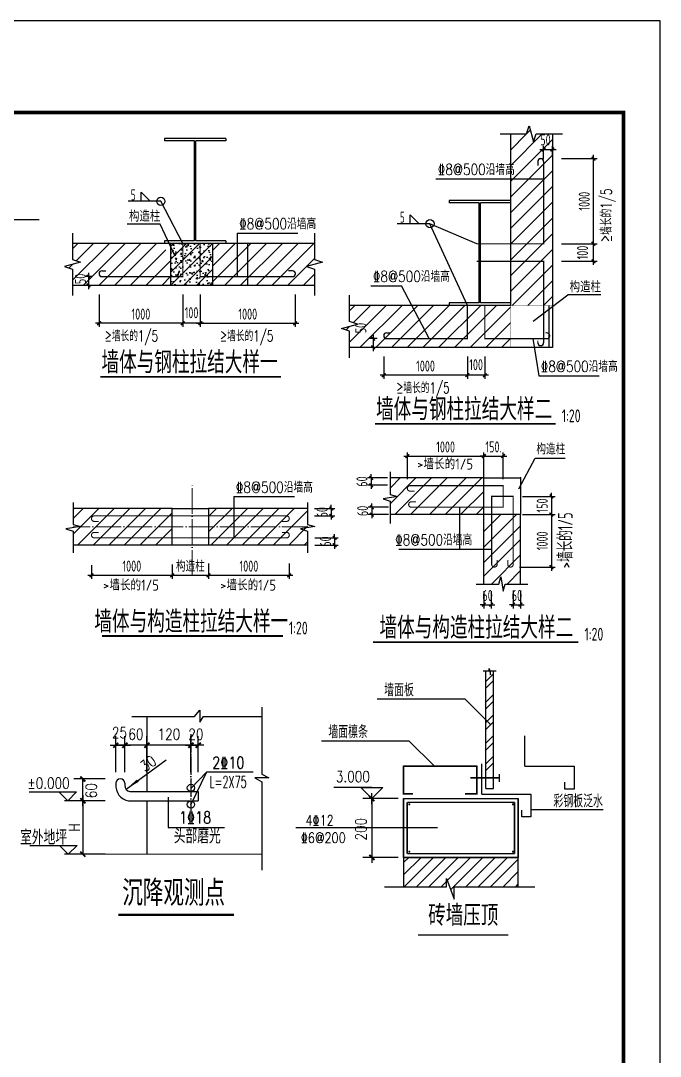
# Model space of a CAD drawing. Extents: x 40002367 to 40460080, y 192184 to 372766.
# Drawn here: x 40051510 to 40086367, y 316280 to 372766 of the extents above; entities that cross this region are included whole.
import ezdxf
from ezdxf.enums import TextEntityAlignment as Align

# ---------------------------------------------------------------- set-up
doc = ezdxf.new("R2010")
doc.units = 0
doc.header["$LTSCALE"] = 1000
doc.header["$MEASUREMENT"] = 0
doc.linetypes.add('10', pattern=[0])
doc.linetypes.add('DOTE', pattern=[2.42, 2, -0.2, 0.02, -0.2])
doc.layers.get('0').update_dxf_attribs({"linetype": 'CONTINUOUS'})
doc.layers.get('DEFPOINTS').update_dxf_attribs({"linetype": 'CONTINUOUS'})
for name, color, linetype in [('AXIS', 3, 'CONTINUOUS'), ('BD', 255, 'CONTINUOUS'), ('COLU', 7, 'CONTINUOUS'), ('CYAN', 4, 'CONTINUOUS'), ('DIM', 3, 'CONTINUOUS'), ('HATCH', 254, 'CONTINUOUS'), ('Layer2', 3, 'CONTINUOUS'), ('NUM', 7, 'CONTINUOUS'), ('PUB_DIM', 3, 'CONTINUOUS'), ('PUB_TEXT', 7, 'CONTINUOUS'), ('PUB_TITLE', 4, 'CONTINUOUS'), ('REIN', 1, 'CONTINUOUS'), ('TEXT', 7, 'CONTINUOUS'), ('THIN', 7, 'CONTINUOUS'), ('底线', 7, 'CONTINUOUS'), ('标注', 4, 'CONTINUOUS'), ('焊缝标注', 253, 'CONTINUOUS')]:
    doc.layers.add(name, color=color, linetype=linetype)
doc.styles.add('_HZS', font='txt.shx', dxfattribs={"width": 0.8, "bigfont": 'hztxt.shx'})
doc.styles.add('_HZTXT', font='txt.shx', dxfattribs={"width": 0.8, "bigfont": 'hztxt.shx'})
doc.styles.add('_TXT', font='SIMPLEX.shx', dxfattribs={"width": 0.6})
doc.styles.add('DIM_FONT', font='SIMPLEX.shx', dxfattribs={"width": 0.8})
doc.styles.add('HT', font='simhei.ttf', dxfattribs={"width": 0.7, "height": 1})
doc.styles.add('TSSD_Dimension', font='Tssdeng.shx', dxfattribs={"width": 0.7, "bigfont": 'HZTXT.SHX'})
doc.styles.add('TSSD_Label', font='Tssdeng.shx', dxfattribs={"width": 0.7, "bigfont": 'hztxt.shx'})
doc.styles.add('TSSD_REIN', font='tssdeng.shx', dxfattribs={"width": 0.7, "bigfont": 'tssdchn.shx'})
doc.styles.add('中西', font='romans.shx', dxfattribs={"width": 0.8, "height": 350, "bigfont": 'hztxt.shx'})

# ---------------------------------------------------------------- blocks, each defined once
blk = doc.blocks.new('_DIMX')
blk.add_line((-150, 0), (150, 0))
at = {"const_width": 50}
blk.add_lwpolyline([(-70, -70), (70, 70)], dxfattribs=at)
blk = doc.blocks.new('_ARROW')
blk.add_solid([(0, 0), (-1, 0.1), (-1, -0.1)])
blk = doc.blocks.new('_ArchTick')
at = {"color": 0, "linetype": 'ByBlock', "const_width": 0.4}
blk.add_lwpolyline([(-0.5, -0.5), (0.5, 0.5)], dxfattribs=at)
blk = doc.blocks.new('rtrt')
at = {"linetype": '10'}
for p, q in [((576100, 96331), (572600, 96331)), ((572600, 96331), (572600, 96191)), ((574310, 96191), (572600, 96191)), ((574310, 90471), (574310, 96191)), ((576100, 96191), (574390, 96191)), ((574390, 90471), (574390, 96191)), ((576100, 96331), (576100, 96191)), ((574310, 90471), (572600, 90471)), ((572600, 90471), (572600, 90331)), ((576100, 90331), (572600, 90331)), ((576100, 90471), (574390, 90471)), ((576100, 90471), (576100, 90331))]:
    blk.add_line(p, q, dxfattribs=at)

msp = doc.modelspace()

# ---------------------------------------------------------------- hatches: boundary and pattern name
at = {"linetype": '10'}
h = msp.add_hatch(dxfattribs=at)
h.set_pattern_fill('ANSI31', color=256, scale=190.905, style=0)
h.set_pattern_definition([(45, (38963743.9, 175308.54), (-428.59395, 428.59395), [])])
h.paths.add_polyline_path([(40076052, 355422.9), (40076052, 357236.5), (40072622.4, 357236.5), (40073977.1, 355422.9)], flags=16)
h.paths.add_polyline_path([(40077006.5, 355422.9), (40078196, 355422.9), (40078196, 357236.5), (40077006.5, 357236.5)], flags=17)
h.paths.add_polyline_path([(40080009.6, 357236.5), (40080009.6, 359643.4), (40078196, 359643.4), (40078196, 357236.5)], flags=17)
h.paths.add_polyline_path([(40080009.6, 365876.2), (40078196, 365876.2), (40078196, 360598), (40080009.6, 360598)], flags=17)
h.paths.add_polyline_path([(40067618.1, 355516.5), (40067618.1, 356486.7), (40068620.4, 356486.7), (40068620.4, 355516.5)], flags=24)
h.paths.add_polyline_path([(40079089.3, 369176.6), (40080059.5, 369176.6), (40080059.5, 368174.3), (40079089.3, 368174.3)], flags=24)
h.paths.add_polyline_path([(40069424.9, 355831), (40069424.9, 354945.6), (40078196, 354945.6), (40078196, 355422.9), (40077006.5, 355422.9), (40077006.5, 357236.5), (40076052, 357236.5), (40076052, 355422.9), (40073977.1, 355422.9), (40072622.4, 357236.5), (40069424.9, 357236.5), (40069424.9, 356351), (40069864.9, 356211), (40068984.9, 355971)])
h.paths.add_polyline_path([(40079081.4, 366592.1), (40078196, 366592.1), (40078196, 365876.2), (40080009.6, 365876.2), (40080009.6, 360598), (40078196, 360598), (40078196, 359643.4), (40080009.6, 359643.4), (40080009.6, 357236.5), (40080486.9, 357236.5), (40080486.9, 366592.1), (40079601.4, 366592.1), (40079461.4, 366152.1), (40079221.4, 367032.1)])
h = msp.add_hatch(dxfattribs=at)
h.set_pattern_fill('ANSI31', color=256, scale=190.905, style=0)
h.set_pattern_definition([(45, (38964936.36, 178692.16), (-428.59395, 428.59395), [])])
h.paths.add_polyline_path([(40063884.9, 358329.2), (40063707.7, 358806.5), (40061960.3, 358806.5), (40061960.3, 358329.2)], flags=16)
h.paths.add_polyline_path([(40051907.5, 358900.1), (40051907.5, 359870.3), (40052909.7, 359870.3), (40052909.7, 358900.1)], flags=24)
h.paths.add_polyline_path([(40054330.3, 359214.7), (40054330.3, 358329.2), (40059669.5, 358329.2), (40059669.5, 360109), (40058915.4, 360620.1), (40054330.3, 360620.1), (40054330.3, 359734.7), (40054770.3, 359594.7), (40053890.3, 359354.7)])
h.paths.add_polyline_path([(40067517.9, 358329.2), (40067517.9, 359214.7), (40067077.9, 359354.7), (40067957.9, 359594.7), (40067517.9, 359734.7), (40067517.9, 360620.1), (40061960.3, 360620.1), (40061960.3, 358806.5), (40063707.7, 358806.5), (40063884.9, 358329.2)])
h = msp.add_hatch()
h.set_pattern_fill('ANSI31', color=256, scale=300, style=0)
h.set_pattern_definition([(45, (30231735.37, -2021568.34), (-336.759605, 336.759605), [])])
h.paths.add_polyline_path([(40072375.3, 327127.7), (40072375.3, 325528.6), (40074720.7, 325528.6), (40074720.7, 325969.1), (40075128.4, 324849), (40075128.4, 325528.6), (40078625.3, 325528.6), (40078625.3, 327127.7)])
at = {"layer": 'HATCH'}
h = msp.add_hatch(dxfattribs=at)
h.set_pattern_fill('ARMORED', color=256, scale=100, style=0)
h.set_pattern_definition([(50, (38660764.3, 1188929.2), (717.26018, -62.75213), [75, -825]), (355, (38660764.3, 1188929.2), (-138.75133, 752.19213), [60, -660]), (100.4514, (38660824.1, 1188923.96), (578.50938, 689.43954), [63.7402, -701.1421]), (46.1842, (38660764.3, 1189129.2), (1067.24105, -165.519), [112.5, -1237.5]), (96.6356, (38660853.3, 1189115.4), (934.6627, 974.1179), [95.6103, -1051.713]), (351.1842, (38660764.3, 1189129.2), (934.66195, 974.1186), [90, -990]), (21, (38660864.3, 1189079.2), (596.90705, -402.6189), [75, -825]), (326, (38660864.3, 1189079.2), (243.31533, 725.15005), [60, -660]), (71.4514, (38660914.06, 1189045.64), (840.22263, 322.5305), [63.7402, -701.1421]), (37.5, (38660764.32, 1188929.2), (12.159855, 332.893854), [0, -652, 0, -670, 0, -662.5]), (7.5, (38660764.3, 1188929.2), (263.06954, 394.41171), [0, -382, 0, -637, 0, -252.5]), (327.5, (38660541.32, 1188929.2), (533.822436, -22.55487), [0, -250, 0, -780, 0, -1035]), (317.5, (38660441.3, 1188929.2), (583.18617, 100.10498), [0, -325, 0, -518, 0, -735]), (45, (38660764.3, 1188929.2), (-353.55339, 353.55339), [])])
h.paths.add_polyline_path([(40059669.5, 360620.1), (40059669.5, 358329.2), (40061960.3, 358329.2), (40061960.3, 360620.1)])
at = {"layer": 'Layer2'}
h = msp.add_hatch(dxfattribs=at)
h.set_pattern_fill('ANSI32', color=256, scale=83.333333, style=0)
h.set_pattern_definition([(45, (40329991.05, 212687.2), (-561.266, 561.266), []), (45, (40330365.2, 212687.2), (-561.266, 561.266), [])])
h.paths.add_polyline_path([(40077278, 337296.7), (40077116.2, 337296.7), (40077116.2, 337094.5), (40077042.1, 337427.6), (40077042.1, 337296.7), (40076858.7, 337296.7), (40076858.7, 331465.6), (40077278, 331465.6)])

# ---------------------------------------------------------------- linework, layer by layer
at = {"linetype": '10'}
for p, q in [((40078196, 366592.1), (40078196, 357236.5)), ((40080486.9, 366592.1), (40080486.9, 354945.6)), ((40067517.9, 360620.1), (40054330.3, 360620.1)), ((40059669.5, 360620.1), (40059669.5, 358329.2)), ((40061960.3, 360620.1), (40061960.3, 358329.2)), ((40063870.2, 360620.1), (40063870.2, 358329.2)), ((40055940.3, 359125.7), (40056155.9, 359125.7)), ((40055940.3, 359125.7), (40056155.9, 359125.7)), ((40066321.8, 359125.7), (40066106.2, 359125.7)), ((40066321.8, 359125.7), (40066106.2, 359125.7)), ((40067517.9, 358329.2), (40054330.3, 358329.2)), ((40078196, 357236.5), (40069424.9, 357236.5)), ((40080286.9, 357236.5), (40080286.9, 354945.6)), ((40080486.9, 354945.6), (40069424.9, 354945.6))]:
    msp.add_line(p, q, dxfattribs=at)
for p, q in [((40044995.4, 361920.5), (40052511.5, 361920.5)), ((40076375.3, 332095.9), (40072375.3, 332095.9)), ((40072375.3, 330595.9), (40072375.3, 332095.9)), ((40076375.3, 330595.9), (40076375.3, 332095.9)), ((40054895.2, 330216.9), (40054895.2, 331404.8)), ((40072875.3, 330595.9), (40072375.3, 330595.9)), ((40075875.3, 330595.9), (40076375.3, 330595.9)), ((40054395.2, 330216.9), (40053896, 330216.9)), ((40072375.3, 330335), (40072375.3, 325528.6)), ((40072375.3, 330335), (40078625.3, 330335)), ((40078625.3, 325528.6), (40078625.3, 330335)), ((40054395.2, 327305), (40053896, 327305)), ((40054895.2, 327605), (40054895.2, 327305)), ((40072375.3, 327127.7), (40078625.3, 327127.7)), ((40073168.8, 322896.9), (40077500.6, 322896.9))]:
    msp.add_line(p, q)
at = {"color": 3, "linetype": 'ByBlock'}
for p, q in [((40056114.3, 331404.8), (40054395.2, 331404.8)), ((40054895.2, 331402.8), (40054895.2, 331242.8)), ((40056114.3, 330216.9), (40054395.2, 330216.9)), ((40056114.3, 330216.9), (40054395.2, 330216.9)), ((40054895.2, 330218.9), (40054895.2, 330378.9)), ((40054895.2, 330214.9), (40054895.2, 327307)), ((40056114.3, 327305), (40054395.2, 327305))]:
    msp.add_line(p, q, dxfattribs=at)
at = {"linetype": '10', "const_width": 19.1}
for points in [[(40059669.5, 360620.1), (40059669.5, 358329.2), (40061960.3, 358329.2), (40061960.3, 360620.1), (40059669.5, 360620.1)], [(40078196, 357236.5), (40078196, 354945.6), (40080486.9, 354945.6), (40080486.9, 357236.5), (40078196, 357236.5)]]:
    msp.add_lwpolyline(points, dxfattribs=at)
for points, const_width in [([(40055035.2, 331264.8), (40054755.2, 331544.8)], 100), ([(40054755.2, 327445), (40055035.2, 327165)], 100), ([(40056834.7, 323994.6), (40063137.7, 323994.6)], 120)]:
    msp.add_lwpolyline(points, dxfattribs=dict(const_width=const_width))
at = {"linetype": '10'}
for centre, start, end in [((40055940.3, 358966.1), 90, 270), ((40080180.8, 355582.5), 270, 90)]:
    msp.add_arc(centre, 159.6, start, end, dxfattribs=at)
at = {"layer": 'AXIS', "linetype": 'DOTE', "lineweight": 5, "ltscale": 0.7}
for p, q in [((40060852.8, 342486.3), (40060852.8, 347476.1)), ((40067147.2, 345156.1), (40054365.9, 345156.1))]:
    msp.add_line(p, q, dxfattribs=at)
at = {"layer": 'BD', "const_width": 56.2}
for points in [[(40072658.6, 330023.6, 1), (40072714.9, 330023.6, 1)], [(40078309.9, 330023.6, 1), (40078366.2, 330023.6, 1)], [(40072658.6, 327439.2, 1), (40072714.9, 327439.2, 1)], [(40078309.9, 327439.2, 1), (40078366.2, 327439.2, 1)]]:
    msp.add_lwpolyline(points, format="xyb", close=True, dxfattribs=at)
at = {"layer": 'COLU', "linetype": 'ByBlock'}
for p, q in [((40063308.8, 361180.8), (40063308.8, 358806.5)), ((40063126.9, 346809.3), (40063126.9, 344556.1)), ((40075422.6, 346193.4), (40075422.6, 343940.3))]:
    msp.add_line(p, q, dxfattribs=at)
at = {"layer": 'CYAN'}
for p, q in [((40076708.7, 337296.7), (40077042.1, 337296.7)), ((40076858.7, 330880.4), (40076858.7, 337296.7)), ((40077042.1, 337296.7), (40077042.1, 337427.6)), ((40077042.1, 337427.6), (40077116.2, 337094.5)), ((40077116.2, 337296.7), (40077423.2, 337296.7)), ((40077116.2, 337094.5), (40077116.2, 337296.7)), ((40077278, 330880.4), (40077278, 337296.7)), ((40078987.9, 332105.6), (40078987.9, 333752.1)), ((40076637.8, 330585), (40076637.8, 332231.4)), ((40078987.9, 332105.6), (40081671.1, 332105.6)), ((40081671.1, 332105.6), (40081671.1, 330855.6)), ((40081171.1, 330855.6), (40081171.1, 331230.6)), ((40076637.8, 330585), (40079320.9, 330585)), ((40076858.7, 330880.4), (40077278, 330880.4)), ((40079320.9, 330585), (40079320.9, 329335)), ((40081671.1, 330855.6), (40081171.1, 330855.6)), ((40072375.3, 330335), (40078625.3, 330335)), ((40072375.3, 327127.7), (40072375.3, 330335)), ((40078625.3, 330335), (40078625.3, 327127.7)), ((40078820.9, 329335), (40078820.9, 329710)), ((40079320.9, 329335), (40078820.9, 329335)), ((40078625.3, 327127.7), (40072375.3, 327127.7)), ((40074720.7, 325528.6), (40074720.7, 325969.1)), ((40074720.7, 325969.1), (40075128.4, 324849)), ((40071331.6, 325528.6), (40074720.7, 325528.6)), ((40075128.4, 324849), (40075128.4, 325528.6)), ((40075128.4, 325528.6), (40079536.8, 325528.6))]:
    msp.add_line(p, q, dxfattribs=at)
for points, const_width in [([(40072875.3, 330595.9), (40072375.3, 330595.9), (40072375.3, 332095.9), (40076375.3, 332095.9), (40076375.3, 330595.9), (40075725.7, 330595.9)], 83.3), ([(40077593, 331686.1), (40077593, 331245)], 83.3), ([(40077593, 331465.6), (40076015.9, 331465.6)], 83.3), ([(40072575.3, 330135), (40078425.3, 330135)], 80), ([(40072575.3, 327327.7), (40072575.3, 330135)], 80), ([(40078425.3, 330135), (40078425.3, 327327.7)], 80), ([(40078425.3, 327327.7), (40072575.3, 327327.7)], 80), ([(40073168.8, 322896.9), (40078089.3, 322896.9)], 83.3)]:
    msp.add_lwpolyline(points, dxfattribs=dict(at, const_width=const_width))
at = {"layer": 'DEFPOINTS', "color": 0, "linetype": 'ByBlock'}
for p in [(40056714.3, 331404.8), (40054895.2, 330216.9), (40056714.3, 330216.9), (40056714.3, 330216.9), (40054895.2, 327305), (40056714.3, 327305)]:
    msp.add_point(p, dxfattribs=at)
at = {"layer": 'DIM'}
for p, q in [((40079809.6, 365741.7), (40080686.9, 365741.7)), ((40080009.6, 365212.4), (40080009.6, 365941.7)), ((40080486.9, 365431.2), (40080486.9, 365941.7)), ((40080986.9, 365242), (40082923.9, 365242)), ((40082723.9, 360398), (40082723.9, 365442)), ((40080986.9, 360598), (40082923.9, 360598)), ((40080986.9, 360598), (40082923.9, 360598)), ((40082723.9, 359443.4), (40082723.9, 360798)), ((40080986.9, 359643.4), (40082923.9, 359643.4)), ((40055413.8, 358808.7), (40055002.6, 358808.7)), ((40055202.6, 359008.7), (40055202.6, 358129.2)), ((40055195.2, 358329.2), (40055002.6, 358329.2)), ((40055780.7, 357829.2), (40055780.7, 356062.7)), ((40060341.3, 357829.2), (40060341.3, 356062.7)), ((40060341.3, 357829.2), (40060341.3, 356062.7)), ((40061295.8, 357829.2), (40061295.8, 356062.7)), ((40061295.8, 357829.2), (40061295.8, 356062.7)), ((40066471.9, 357829.2), (40066471.9, 356062.7)), ((40060541.3, 356262.7), (40055580.7, 356262.7)), ((40061495.8, 356262.7), (40060141.3, 356262.7)), ((40061095.8, 356262.7), (40066671.9, 356262.7)), ((40070928.6, 355425.1), (40070517.4, 355425.1)), ((40070717.4, 355625.1), (40070717.4, 354745.6)), ((40070710, 354945.6), (40070517.4, 354945.6)), ((40071295.5, 354445.6), (40071295.5, 353229)), ((40075852, 354445.6), (40075852, 353229)), ((40075852, 354445.6), (40075852, 353229)), ((40076806.5, 354445.6), (40076806.5, 353229)), ((40076052, 353429), (40071095.5, 353429)), ((40077006.5, 353429), (40075652, 353429)), ((40072581.6, 347753), (40072581.6, 349218)), ((40076753.2, 347753), (40076753.2, 349218)), ((40076753.2, 347753), (40076753.2, 349218)), ((40077806.2, 347753), (40077806.2, 349218)), ((40072381.6, 349018), (40076953.2, 349018)), ((40076753.2, 349018), (40076553.2, 349018)), ((40076753.2, 349018), (40077806.2, 349018)), ((40077806.2, 349018), (40078006.2, 349018)), ((40070608.1, 347826.9), (40070608.1, 348026.9)), ((40071501.9, 347826.9), (40070408.1, 347826.9)), ((40071501.9, 347426.9), (40070408.1, 347426.9)), ((40070608.1, 347826.9), (40070608.1, 347426.9)), ((40070608.1, 347426.9), (40070608.1, 347226.9)), ((40080433.6, 346820.8), (40080433.6, 347020.8)), ((40068438.1, 346156.1), (40068438.1, 346356.1)), ((40070645.1, 346226.9), (40070645.1, 346426.9)), ((40078853.2, 346820.8), (40080633.6, 346820.8)), ((40080433.6, 346820.8), (40080433.6, 345826.9)), ((40067513.5, 346156.1), (40068638.1, 346156.1)), ((40067513.5, 345756.1), (40068638.1, 345756.1)), ((40068438.1, 346156.1), (40068438.1, 345756.1)), ((40068438.1, 345756.1), (40068438.1, 345556.1)), ((40071551.2, 346226.9), (40070445.1, 346226.9)), ((40071551.2, 345826.9), (40070445.1, 345826.9)), ((40070645.1, 346226.9), (40070645.1, 345826.9)), ((40070645.1, 345826.9), (40070645.1, 345626.9)), ((40078853.2, 345826.9), (40080633.6, 345826.9)), ((40078853.2, 345826.9), (40080633.6, 345826.9)), ((40080433.6, 346026.9), (40080433.6, 342763.4)), ((40080433.6, 345826.9), (40080433.6, 345626.9)), ((40068619.9, 344556.1), (40068619.9, 344756.1)), ((40067537.6, 344556.1), (40068819.9, 344556.1)), ((40067537.6, 344156.1), (40068819.9, 344156.1)), ((40068619.9, 344556.1), (40068619.9, 344156.1)), ((40068619.9, 344156.1), (40068619.9, 343956.1)), ((40055365.9, 343059.9), (40055365.9, 342315.6)), ((40059765.9, 343105.3), (40059765.9, 342315.6)), ((40059765.9, 343059.9), (40059765.9, 342315.6)), ((40061747.2, 343164.7), (40061747.2, 342315.6)), ((40061747.2, 343164.7), (40061747.2, 342315.6)), ((40066147.2, 343164.7), (40066147.2, 342315.6)), ((40078698.2, 342963.4), (40080633.6, 342963.4)), ((40055165.9, 342515.6), (40059965.9, 342515.6)), ((40059565.9, 342515.6), (40061947.2, 342515.6)), ((40061547.2, 342515.6), (40066347.2, 342515.6)), ((40076753.2, 341656.1), (40076753.2, 340712.8)), ((40077153.2, 341656.1), (40077153.2, 340712.8)), ((40078353.2, 341692), (40078353.2, 340712.8)), ((40078753.2, 341692), (40078753.2, 340712.8)), ((40076753.2, 340912.8), (40076553.2, 340912.8)), ((40076753.2, 340912.8), (40077153.2, 340912.8)), ((40077153.2, 340912.8), (40077353.2, 340912.8)), ((40078353.2, 340912.8), (40078153.2, 340912.8)), ((40078353.2, 340912.8), (40078753.2, 340912.8)), ((40078753.2, 340912.8), (40078953.2, 340912.8))]:
    msp.add_line(p, q, dxfattribs=at)
at = {"layer": 'HATCH', "color": 0}
for p, q in [((40071654.7, 347282.6), (40072199, 347826.9)), ((40071654.7, 346434), (40073047.5, 347826.9)), ((40071896.1, 345826.9), (40073896.1, 347826.9)), ((40072744.6, 345826.9), (40074744.6, 347826.9)), ((40073788.7, 345826.9), (40075788.7, 347826.9)), ((40074637.2, 345826.9), (40076637.2, 347826.9)), ((40075485.7, 345826.9), (40076753.2, 347094.3)), ((40054365.9, 345611.8), (40054910.2, 346156.1)), ((40054365.9, 344763.3), (40055758.7, 346156.1)), ((40054607.3, 344156.1), (40056607.3, 346156.1)), ((40055455.8, 344156.1), (40057455.8, 346156.1)), ((40056304.3, 344156.1), (40058304.3, 346156.1)), ((40057152.8, 344156.1), (40059152.8, 346156.1)), ((40058001.4, 344156.1), (40059765.9, 345920.7)), ((40061747.2, 344878), (40063025.3, 346156.1)), ((40061747.2, 345726.5), (40062176.8, 346156.1)), ((40061873.9, 344156.1), (40063873.9, 346156.1)), ((40062722.4, 344156.1), (40064722.4, 346156.1)), ((40063570.9, 344156.1), (40065570.9, 346156.1)), ((40064419.4, 344156.1), (40066419.4, 346156.1)), ((40065268, 344156.1), (40067147.2, 346035.4)), ((40076334.2, 345826.9), (40076753.2, 346245.8)), ((40076753.2, 344057.7), (40078522.3, 345826.9)), ((40076753.2, 344906.2), (40077673.8, 345826.9)), ((40066116.5, 344156.1), (40067147.2, 345186.8)), ((40076753.2, 343209.2), (40078753.2, 345209.2)), ((40058849.9, 344156.1), (40059765.9, 345072.1)), ((40066965, 344156.1), (40067147.2, 344338.3)), ((40076753.2, 342474.6), (40078753.2, 344474.6)), ((40077165, 342037.9), (40078753.2, 343626.1)), ((40078013.5, 342037.9), (40078753.2, 342777.6))]:
    msp.add_line(p, q, dxfattribs=at)
at = {"layer": 'NUM', "const_width": 100}
for points in [[(40065703.9, 353338.6), (40055846, 353338.6)], [(40080669.9, 350778.3), (40070812, 350778.3)], [(40065797.3, 339201), (40055939.3, 339201)], [(40081907.6, 338866.4), (40070706, 338866.4)]]:
    msp.add_lwpolyline(points, dxfattribs=at)
at = {"layer": 'PUB_DIM'}
for p, q in [((40056687.2, 331768.9), (40056687.2, 333745.1)), ((40057187.2, 331768.9), (40057187.2, 333745.1)), ((40057187.2, 331768.9), (40057187.2, 333745.1)), ((40058387.2, 331768.9), (40058387.2, 333745.1)), ((40058387.2, 331768.9), (40058387.2, 333745.1)), ((40060787.2, 331768.9), (40060787.2, 333745.1)), ((40060787.2, 331768.9), (40060787.2, 333745.1)), ((40061187.2, 331768.9), (40061187.2, 333745.1)), ((40056685.2, 333245.1), (40056683.2, 333245.1)), ((40057187.2, 333245.1), (40056687.2, 333245.1)), ((40057185.2, 333245.1), (40057183.2, 333245.1)), ((40058387.2, 333245.1), (40057187.2, 333245.1)), ((40057189.2, 333245.1), (40057191.2, 333245.1)), ((40060785.2, 333245.1), (40058389.2, 333245.1)), ((40058389.2, 333245.1), (40058391.2, 333245.1)), ((40060785.2, 333245.1), (40060783.2, 333245.1)), ((40061187.2, 333245.1), (40060787.2, 333245.1)), ((40061189.2, 333245.1), (40061191.2, 333245.1)), ((40057249.2, 330846.2), (40059445, 332445.4)), ((40051977.6, 330700.2), (40054551.3, 330700.2)), ((40053591.3, 330700.2), (40054071.3, 330220.2)), ((40054071.3, 330220.2), (40054551.3, 330700.2)), ((40070647.2, 330935), (40068578.6, 330935)), ((40070647.2, 330335), (40070047.2, 330935)), ((40070047.2, 330935), (40071247.2, 330935)), ((40071247.2, 330935), (40070647.2, 330335)), ((40072078.8, 330335), (40070147.2, 330335)), ((40070647.2, 330333), (40070647.2, 327129.7)), ((40052008.4, 327785), (40054582.1, 327785)), ((40053622.1, 327785), (40054102.1, 327305)), ((40054102.1, 327305), (40054582.1, 327785)), ((40072078.8, 327127.7), (40070147.2, 327127.7))]:
    msp.add_line(p, q, dxfattribs=at)
at = {"layer": 'PUB_TEXT'}
for p, q in [((40060988.4, 334815.6), (40061276.3, 335160.9)), ((40061276.3, 335160.9), (40061276.3, 334500.9)), ((40064657.9, 335316.9), (40064657.9, 331672.2)), ((40057573.4, 334815.6), (40060988.4, 334815.6)), ((40058387.2, 334815.6), (40058387.2, 330716.9)), ((40061276.3, 334500.9), (40061462.6, 334815.6)), ((40061462.6, 334815.6), (40064657.9, 334815.6)), ((40060787.2, 329996.8), (40061656.9, 331802.6)), ((40060787.2, 330892.4), (40061656.9, 331802.6)), ((40061656.9, 331802.6), (40064186.6, 331802.6)), ((40064657.9, 331672.2), (40065028.8, 331460.4)), ((40056687.2, 331168.9), (40056687.2, 331036.6)), ((40057187.2, 331168.9), (40057187.2, 331036.6)), ((40064260.6, 331460.4), (40064657.9, 331248.6)), ((40065028.8, 331460.4), (40064260.6, 331460.4)), ((40064657.9, 331248.6), (40064657.9, 326430.4)), ((40057462.5, 330716.9), (40061187.2, 330716.9)), ((40061187.2, 330716.9), (40061187.2, 330216.9)), ((40057388.3, 330216.9), (40061187.2, 330216.9)), ((40058387.2, 330216.9), (40058387.2, 327305)), ((40059548.1, 330419.1), (40059548.1, 328763.1)), ((40059548.1, 328763.1), (40062613.6, 328763.1))]:
    msp.add_line(p, q, dxfattribs=at)
at = {"layer": 'PUB_TEXT', "linetype": 'DOTE', "ltscale": 0.5}
msp.add_line((40060787.2, 333843.6), (40060787.2, 329630.5), dxfattribs=at)
at = {"layer": 'PUB_TEXT', "const_width": 60}
msp.add_lwpolyline([(40056086.8, 327305), (40064657.9, 327305)], dxfattribs=at)
at = {"layer": 'PUB_TEXT'}
for centre in [(40060787.2, 330916.9), (40060787.2, 330016.9)]:
    msp.add_circle(centre, 200, dxfattribs=at)
for centre, radius, start, end in [((40057520.8, 331039.5), 833.2, 174.39074, 260.84853), ((40056937.2, 331168.9), 248, 0, 180), ((40057510.5, 331036.6), 323.3, 174.11612, 261.46389)]:
    msp.add_arc(centre, radius, start, end, dxfattribs=at)
at = {"layer": 'PUB_TITLE'}
msp.add_lwpolyline([(40002367, 372765.6), (40002367, 253965.6), (40086367, 253965.6), (40086367, 372765.6)], close=True, dxfattribs=at)
at = {"layer": 'PUB_TITLE', "const_width": 200}
msp.add_lwpolyline([(40004367, 367765.6), (40004367, 255965.6), (40084367, 255965.6), (40084367, 367765.6)], close=True, dxfattribs=at)
at = {"layer": 'REIN', "color": 1}
for p, q in [((40079690.4, 365082.4), (40079690.4, 364866.8)), ((40079690.4, 365082.4), (40079690.4, 364866.8)), ((40071455.1, 355742.1), (40071670.8, 355742.1)), ((40071455.1, 355742.1), (40071670.8, 355742.1))]:
    msp.add_line(p, q, dxfattribs=at)
at = {"layer": 'REIN', "color": 1, "const_width": 60}
for points in [[(40076363.8, 360598), (40080009.6, 360598), (40080009.6, 365082.4)], [(40079690.4, 365082.4), (40079690.4, 364866.8)], [(40060341.3, 360620.1), (40060341.3, 358806.5), (40055940.3, 358806.5)], [(40061295.8, 360620.1), (40061295.8, 358806.5), (40066321.8, 358806.5)], [(40076363.8, 359643.4), (40080009.6, 359643.4), (40080009.6, 355203.5)], [(40055940.3, 359125.7), (40056155.9, 359125.7)], [(40066321.8, 359125.7), (40066106.2, 359125.7)], [(40075852, 357236.5), (40075852, 355422.9), (40071455.1, 355422.9)], [(40076806.5, 357236.5), (40076806.5, 355422.9), (40080180.8, 355422.9)], [(40071455.1, 355742.1), (40071670.8, 355742.1)], [(40079690.4, 355203.5), (40079690.4, 355311.3)], [(40080180.8, 355742.1), (40080107.4, 355742.1)]]:
    msp.add_lwpolyline(points, dxfattribs=at)
for points in [[(40080009.6, 365082.4, 1), (40079690.4, 365082.4)], [(40055940.3, 358806.5, -1), (40055940.3, 359125.7)], [(40066321.8, 358806.5, 1), (40066321.8, 359125.7)], [(40071455.1, 355422.9, -1), (40071455.1, 355742.1)], [(40080180.8, 355422.9, 1), (40080180.8, 355742.1)], [(40080009.6, 355203.5, -1), (40079690.4, 355203.5)], [(40065757.2, 345456.1), (40065997.2, 345456.1, 1), (40065997.2, 345756.1), (40055515.9, 345756.1, 1), (40055515.9, 345456.1), (40055755.9, 345456.1)], [(40065757.2, 344856.1), (40065997.2, 344856.1, -1), (40065997.2, 344556.1), (40055515.9, 344556.1, -1), (40055515.9, 344856.1), (40055755.9, 344856.1)]]:
    msp.add_lwpolyline(points, format="xyb", dxfattribs=at)
at = {"layer": 'REIN', "const_width": 60}
for points in [[(40072971.6, 347103), (40072731.6, 347103, -1), (40072731.6, 347403), (40077806.2, 347403), (40077806.2, 346226.9), (40072804.7, 346226.9, -1), (40072804.7, 346526.9), (40073044.7, 346526.9)], [(40077478, 343353.6), (40077478, 343113.6, -1), (40077178, 343113.6), (40077178, 346820.8), (40078353.2, 346820.8), (40078353.2, 343113.3, -1), (40078053.2, 343113.3), (40078053.2, 343353.3)]]:
    msp.add_lwpolyline(points, format="xyb", dxfattribs=at)
at = {"layer": 'REIN', "color": 1}
for centre, start, end in [((40079850, 365082.4), 0, 180), ((40066321.8, 358966.1), 270, 90), ((40071455.1, 355582.5), 90, 270), ((40079850, 355203.5), 180, 0)]:
    msp.add_arc(centre, 159.6, start, end, dxfattribs=at)
at = {"layer": 'TEXT'}
for p, q in [((40074134.3, 364140.9), (40080009.6, 364140.9)), ((40058076.8, 362914), (40058076.8, 363405.2)), ((40058076.8, 363405.2), (40058555.8, 362914)), ((40059147, 362914), (40057360.1, 362914)), ((40060341.3, 360620.1), (40059147, 362914)), ((40072743.2, 361690.5), (40072743.2, 362181.7)), ((40072743.2, 362181.7), (40073222.3, 361690.5)), ((40059103.7, 361669.2), (40057316.8, 361669.2)), ((40059931.8, 359931.2), (40059103.7, 361669.2)), ((40073813.4, 361690.5), (40072026.5, 361690.5)), ((40075852, 357236.5), (40073813.4, 361690.5)), ((40076363.8, 360598), (40073813.4, 361690.5)), ((40063308.8, 361180.8), (40066621.5, 361180.8)), ((40070597.3, 358310), (40072267, 358310)), ((40073777.1, 355422.9), (40072267, 358310)), ((40079432.3, 356369.2), (40081335.2, 357817.8)), ((40083122.1, 357817.8), (40081335.2, 357817.8)), ((40079418.4, 355422.9), (40079748.1, 353400.7)), ((40079748.1, 353400.7), (40083028.3, 353400.7)), ((40063126.9, 346809.3), (40066439.6, 346809.3)), ((40072109.9, 343940.3), (40077178, 343940.3))]:
    msp.add_line(p, q, dxfattribs=at)
msp.add_lwpolyline([(40059765.9, 344156.1), (40059765.9, 346156.1), (40061747.2, 346156.1), (40061747.2, 344156.1)], close=True, dxfattribs=at)
for centre in [(40059147, 362914), (40073813.4, 361690.5)]:
    msp.add_circle(centre, 224, dxfattribs=at)
at = {"layer": 'THIN'}
for p, q in [((40078661.2, 347232.9), (40079539.3, 348906.6)), ((40079539.3, 348906.6), (40081182.4, 348906.6))]:
    msp.add_line(p, q, dxfattribs=at)
at = {"layer": 'THIN', "color": 7}
for p, q in [((40076753.2, 347826.9), (40071654.7, 347826.9)), ((40059765.9, 346156.1), (40054365.9, 346156.1)), ((40067147.2, 346156.1), (40061747.2, 346156.1)), ((40076753.2, 345826.9), (40071654.7, 345826.9)), ((40076753.2, 342037.9), (40076753.2, 345826.9)), ((40078753.2, 342037.9), (40078753.2, 345826.9)), ((40059765.9, 344156.1), (40054365.9, 344156.1)), ((40067147.2, 344156.1), (40061747.2, 344156.1))]:
    msp.add_line(p, q, dxfattribs=at)
at = {"layer": 'THIN'}
for points in [[(40077636, 366592.1), (40079081.4, 366592.1), (40079221.4, 367032.1), (40079461.4, 366152.1), (40079601.4, 366592.1), (40081046.9, 366592.1)], [(40054330.3, 361180.1), (40054330.3, 359734.7), (40054770.3, 359594.7), (40053890.3, 359354.7), (40054330.3, 359214.7), (40054330.3, 357769.2)], [(40067517.9, 361180.1), (40067517.9, 359734.7), (40067957.9, 359594.7), (40067077.9, 359354.7), (40067517.9, 359214.7), (40067517.9, 357769.2)], [(40069424.9, 354385.6), (40069424.9, 355831), (40068984.9, 355971), (40069864.9, 356211), (40069424.9, 356351), (40069424.9, 357796.5)]]:
    msp.add_lwpolyline(points, dxfattribs=at)
at = {"layer": 'THIN', "color": 7}
for points in [[(40071650.4, 348154.3), (40071650.4, 346927.7), (40072050.4, 346807.7), (40071258.9, 346689), (40071650.4, 346567.7), (40071650.4, 345341)], [(40054361.4, 346482.6), (40054361.4, 345290.4), (40054761.4, 345170.4), (40053969.9, 345051.6), (40054361.4, 344930.4), (40054361.4, 343738.1)], [(40067145.5, 346482.6), (40067145.5, 345290.4), (40067545.5, 345170.4), (40066754, 345051.6), (40067145.5, 344930.4), (40067145.5, 343738.1)], [(40076329.2, 342036.1), (40077561.9, 342036.1), (40077681.9, 342436.1), (40077800.6, 341644.6), (40077921.9, 342036.1), (40079154.6, 342036.1)]]:
    msp.add_lwpolyline(points, dxfattribs=at)
msp.add_lwpolyline([(40076753.2, 345826.9), (40076753.2, 347826.9), (40078753.2, 347826.9), (40078753.2, 345826.9)], close=True, dxfattribs=at)
at = {"layer": 'THIN', "color": 0, "linetype": 'ByBlock'}
for p in [(40071654.7, 347826.9), (40076753.2, 347826.9), (40076753.2, 347826.9), (40078753.2, 347826.9), (40071654.7, 345826.9), (40076753.2, 345826.9), (40076753.2, 345826.9), (40076753.2, 342037.9), (40078753.2, 342037.9)]:
    msp.add_point(p, dxfattribs=at)
at = {"layer": '标注'}
for p, q in [((40070944.3, 335773.4), (40075711.5, 335773.4)), ((40075711.5, 335773.4), (40077110.1, 334374.8)), ((40067902.5, 333494.4), (40072669.8, 333494.4)), ((40072669.8, 333494.4), (40074068.3, 332095.9)), ((40079320.9, 329747.2), (40083248.4, 329747.2)), ((40066498.6, 328761.5), (40074232.8, 328761.5))]:
    msp.add_line(p, q, dxfattribs=at)
at = {"layer": '焊缝标注'}
for points in [[(40060341.3, 360620.1), (40060170.3, 360853.8), (40060246.4, 360893.6)], [(40076363.8, 360598), (40076005.5, 360721.7), (40076035, 360777.9)], [(40075852, 357236.5), (40075672.3, 357570.2), (40075732.1, 357591.5)]]:
    msp.add_solid(points, dxfattribs=at)

# ---------------------------------------------------------------- block references
at = {"linetype": '10', "xscale": 0.9545249938964844, "yscale": 0.9545249938964844, "zscale": 0.9545249938964844}
for p in [(39512783.1, 274397), (39528293.8, 271013.3)]:
    msp.add_blockref('rtrt', p, dxfattribs=at)
at = {"color": 3, "linetype": 'ByBlock', "xscale": 2, "yscale": 2, "zscale": 2}
for rotation in [270, 90]:
    msp.add_blockref('_DIMX', (40054895.2, 330216.9), dxfattribs=dict(at, rotation=rotation))
at = {"layer": 'DIM', "xscale": 200, "yscale": 200, "zscale": 200}
for p, rotation in [((40080009.6, 365741.7), 180), ((40082723.9, 365242), 90), ((40082723.9, 360598), 90), ((40082723.9, 360598), 270), ((40082723.9, 359643.4), 270), ((40055202.6, 358808.7), 90), ((40055202.6, 358329.2), 270), ((40055780.7, 356262.7), 180), ((40060341.3, 356262.7), 180), ((40061295.8, 356262.7), 180), ((40070717.4, 355425.1), 90), ((40070717.4, 354945.6), 270), ((40071295.5, 353429), 180), ((40075852, 353429), 180), ((40072581.6, 349018), 180), ((40077806.2, 349018), 180), ((40070608.1, 347826.9), 270), ((40070608.1, 347426.9), 90), ((40080433.6, 346820.8), 270), ((40068438.1, 346156.1), 270), ((40070645.1, 346226.9), 270), ((40068438.1, 345756.1), 90), ((40070645.1, 345826.9), 90), ((40080433.6, 345826.9), 90), ((40080433.6, 345826.9), 90), ((40068619.9, 344556.1), 270), ((40068619.9, 344156.1), 90), ((40080433.6, 342963.4), 270), ((40055365.9, 342515.6), 180), ((40059765.9, 342515.6), 180), ((40061747.2, 342515.6), 180), ((40077153.2, 340912.8), 180), ((40078753.2, 340912.8), 180)]:
    msp.add_blockref('_ArchTick', p, dxfattribs=dict(at, rotation=rotation))
for p in [(40080486.9, 365741.7), (40060341.3, 356262.7), (40061295.8, 356262.7), (40066471.9, 356262.7), (40075852, 353429), (40076806.5, 353429), (40076753.2, 349018), (40076753.2, 349018), (40059765.9, 342515.6), (40061747.2, 342515.6), (40066147.2, 342515.6), (40076753.2, 340912.8), (40078353.2, 340912.8)]:
    msp.add_blockref('_ArchTick', p, dxfattribs=at)
at = {"layer": 'PUB_DIM', "xscale": 2, "yscale": 2, "zscale": 2}
for p in [(40056687.2, 333245.1), (40057187.2, 333245.1), (40060787.2, 333245.1), (40060787.2, 333245.1)]:
    msp.add_blockref('_DIMX', p, dxfattribs=at)
at = {"layer": 'PUB_DIM'}
for name, p, xscale, yscale, zscale, rotation in [('_DIMX', (40057187.2, 333245.1), 2, 2, 2, 180), ('_DIMX', (40058387.2, 333245.1), 2, 2, 2, 180), ('_DIMX', (40058387.2, 333245.1), 2, 2, 2, 180), ('_DIMX', (40061187.2, 333245.1), 2, 2, 2, 180), ('_ARROW', (40057249.2, 330846.2), 799.9999999998886, 799.9999999998886, 799.9999999998886, 216.065717481939), ('_DIMX', (40070647.2, 330335), 2, 2, 2, 90), ('_DIMX', (40070647.2, 327127.7), 2, 2, 2, 270)]:
    msp.add_blockref(name, p, dxfattribs=dict(at, xscale=xscale, yscale=yscale, zscale=zscale, rotation=rotation))

# ---------------------------------------------------------------- texts
at = {"style": '_HZS', "width": 0.8}
for s, height, p in [('%%P0.000', 600, (40053024.4, 331180.2)), ('室外地坪', 800, (40052754.4, 328265))]:
    msp.add_text(s, height=height, dxfattribs=at).set_placement(p, align=Align.MIDDLE)
for s, height, p in [('头部磨光', 800, (40059850.2, 327888.6)), ('沉降观测点', 1400, (40057043.9, 324484.8))]:
    msp.add_text(s, height=height, dxfattribs=at).set_placement(p)
at = {"color": 7, "linetype": 'ByBlock', "char_height": 600, "attachment_point": 5, "rotation": 90, "style": 'DIM_FONT'}
for s, insert in [('\\A1;60', (40055352.5, 330766.9)), ('H', (40054435.2, 328760.9))]:
    msp.add_mtext(s, dxfattribs=dict(at, insert=insert))
at = {"layer": 'DIM', "color": 7, "char_height": 600, "attachment_point": 5, "style": 'TSSD_Dimension'}
for s, insert in [('\\A1;50', (40080109, 366268.9)), ('\\A1;1000', (40058061, 356762.7)), ('\\A1;100', (40060818.6, 356836.5)), ('\\A1;1000', (40063883.9, 356762.7)), ('\\A1;1000', (40073573.8, 353929)), ('\\A1;100', (40076329.3, 354002.8)), ('\\A1;1000', (40074667.4, 349518)), ('\\A1;150.', (40077279.7, 349518)), ('\\A1;构造柱', (40080401.5, 349406.6)), ('\\A1;1000', (40057565.9, 343015.6)), ('\\A1;构造柱', (40060756.5, 343015.6)), ('\\A1;1000', (40063947.2, 343015.6)), ('\\A1;60', (40076953.2, 341412.8)), ('\\A1;60', (40078553.2, 341412.8))]:
    msp.add_mtext(s, dxfattribs=dict(at, insert=insert))
at = {"layer": 'DIM', "color": 7, "char_height": 600, "attachment_point": 5, "rotation": 90, "style": 'TSSD_Dimension'}
for s, insert in [('\\A1;1000', (40082223.9, 362920)), ('\\A1;100', (40082131, 360120.7)), ('\\A1;50', (40054763, 358681.5)), ('\\A1;50', (40070043.4, 356001.6)), ('\\A1;60', (40070108.1, 347626.9)), ('\\A1;60', (40070145.1, 346026.9)), ('\\A1;150', (40079933.6, 346323.8)), ('\\A1;60', (40067938.1, 345956.1)), ('\\A1;60', (40068119.9, 344356.1)), ('\\A1;1000', (40079933.6, 344395.1))]:
    msp.add_mtext(s, dxfattribs=dict(at, insert=insert))
at = {"layer": 'PUB_DIM', "style": 'DIM_FONT', "width": 0.8}
msp.add_text('30', height=600, rotation=36.06572, dxfattribs=at).set_placement((40058298.9, 331763.3))
msp.add_text('3.000', height=600, dxfattribs=at).set_placement((40069612.9, 331535), align=Align.MIDDLE)
at = {"layer": 'PUB_DIM', "color": 7, "char_height": 600, "attachment_point": 5, "style": 'DIM_FONT'}
for s, insert in [('\\A1;25', (40056890.6, 333933.4)), ('\\A1;60', (40057787.2, 333845.1)), ('\\A1;120', (40059587.2, 333846.3)), ('\\A1;20', (40061055.9, 333845.1))]:
    msp.add_mtext(s, dxfattribs=dict(at, insert=insert))
at = {"layer": 'PUB_DIM', "color": 7, "insert": (40070047.2, 328666.5), "char_height": 600, "attachment_point": 5, "rotation": 90, "style": 'DIM_FONT'}
msp.add_mtext('\\A1;200', dxfattribs=at)
at = {"layer": 'PUB_TEXT'}
for s, height, style, width, p in [('2%%13210', 640, '_HZTXT', 0.8, (40061946, 331975.9)), ('L=2X75', 640, '_TXT', 0.6, (40061798.1, 330924.7)), ('1%%13218', 640, '_HZTXT', 0.8, (40060134.4, 328985.8)), ('4%%13212', 562.5, '_HZTXT', 0.8, (40067025.9, 328864.3)), ('%%1326@200', 562.5, '_HZTXT', 0.8, (40066774, 327917.5))]:
    msp.add_text(s, height=height, dxfattribs=dict(at, style=style, width=width)).set_placement(p)
at = {"layer": 'TEXT', "style": '_HZTXT', "width": 0.8}
for p in [(40074239.6, 364349.9, -381.8), (40063414, 361389.8, -381.8), (40070702.5, 358519, -381.8), (40079853.4, 353609.7, -381.8), (40063232.1, 347018.3, -381.8), (40071918, 344149.3, -381.8)]:
    msp.add_text('%%1328@500沿墙高', height=600, dxfattribs=at).set_placement(p)
at = {"layer": 'TEXT', "style": 'TSSD_REIN', "width": 0.66815}
for p, p2 in [((40057508.2, 362967.9), (40057775.5, 362967.9)), ((40072174.6, 361744.4), (40072441.9, 361744.4))]:
    msp.add_text('5', height=600, dxfattribs=at).set_placement(p, p2, align=Align.FIT)
at = {"layer": 'TEXT'}
for s, height, rotation, style, width, p, p2 in [('≥墙长的1/5', 600, 89.82192, '_HZTXT', 0.765332, (40083712.9, 360695.2), (40083722, 363603.5)), ('≥墙长的1/5', 600, 359.82192, '_HZTXT', 0.765332, (40056086, 355278.6), (40058994.3, 355269.5)), ('≥墙长的1/5', 600, 359.82192, '_HZTXT', 0.765332, (40062371.1, 355278.6), (40065279.3, 355269.5)), ('≥墙长的1/5', 600, 359.82192, '_HZTXT', 0.765332, (40071974.4, 352444.9), (40074882.7, 352435.9)), ('>墙长的1/5', 600, 359.82192, 'TSSD_REIN', 0.789915, (40073116.4, 348291.1), (40076163.3, 348281.6)), ('>墙长的1/5', 800, 89.82192, 'TSSD_REIN', 0.592436, (40081585, 342901.9), (40081594.4, 345948.7)), ('>墙长的1/5', 600, 359.82192, 'TSSD_REIN', 0.789915, (40055997.5, 341688.4), (40059044.3, 341678.9)), ('>墙长的1/5', 600, 359.82192, 'TSSD_REIN', 0.789915, (40062378.8, 341688.4), (40065425.6, 341678.9))]:
    msp.add_text(s, height=height, rotation=rotation, dxfattribs=dict(at, style=style, width=width)).set_placement(p, p2, align=Align.FIT)
at = {"layer": 'TEXT', "style": 'TSSD_REIN'}
for p in [(40057408.5, 361806.1), (40081426.9, 357954.7)]:
    msp.add_text('构造柱', height=600, dxfattribs=at).set_placement(p)
at = {"layer": 'TEXT', "style": 'TSSD_Label', "width": 0.8}
for s, p in [('墙体与钢柱拉结大样一', (40060709.5, 353525.9)), ('墙体与钢柱拉结大样二', (40075675.4, 350965.7)), ('墙体与构造柱拉结大样一', (40060802.8, 339388.3)), ('墙体与构造柱拉结大样二', (40076343.2, 339053.7))]:
    msp.add_text(s, height=1200, dxfattribs=at).set_placement(p, align=Align.CENTER)
at = {"layer": 'TEXT', "color": 0, "linetype": 'ByBlock', "style": 'TSSD_REIN', "width": 0.7}
for p in [(40080998.6, 350654.4), (40066126, 339077.1), (40082236.4, 338742.5)]:
    msp.add_text('1:20', height=700, dxfattribs=at).set_placement(p, align=Align.BOTTOM_LEFT)
at = {"layer": '底线', "style": 'HT', "width": 0.7}
msp.add_text('砖墙压顶', height=1000, dxfattribs=at).set_placement((40073717.4, 323502.8))
at = {"layer": '标注', "style": '中西', "width": 0.7}
for s, p in [('墙面板', (40071319.4, 335907.3)), ('墙面檩条', (40068277.6, 333628.4)), ('彩钢板泛水', (40080544.2, 329853.4))]:
    msp.add_text(s, height=700, dxfattribs=at).set_placement(p)

doc.saveas('drawing.dxf')
